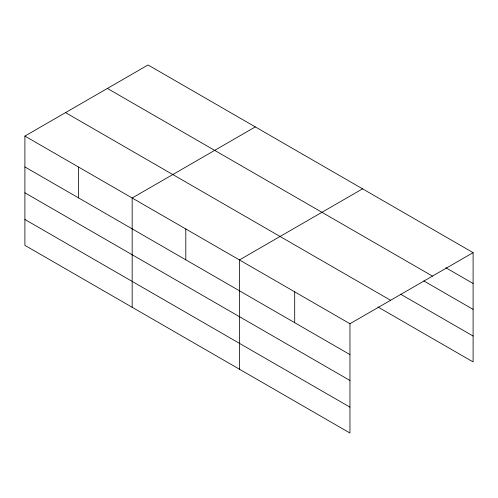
<?xml version="1.0" encoding="UTF-8"?>
<svg xmlns="http://www.w3.org/2000/svg" width="498" height="498" viewBox="0 0 498 498"><rect width="100%" height="100%" fill="white"/><g stroke="black" fill="none" stroke-linecap="round" stroke-linejoin="round"><path stroke-width="0.75" d="M24.9 136.072L349.957 323.744L349.957 433.023L24.9 245.352L24.9 136.072L148.043 64.977L473.1 252.648L473.1 361.928L377.895 306.961M255.312 126.909L132.169 198.005L132.169 307.285M362.581 188.835L239.438 259.937L239.438 369.217M349.957 323.744L473.1 252.648M445.803 267.743L473.1 283.499M107.406 88.439L432.463 276.11M423.835 280.934L473.1 309.383M400.529 294.15L473.1 336.044M65.537 112.61L390.594 300.282M24.9 166.93L349.957 354.595M24.9 192.807L349.957 380.478M24.9 219.475L349.957 407.14M294.698 291.84L294.698 322.692M185.804 228.968L185.804 259.825M78.535 167.035L78.535 197.893"/></g></svg>
